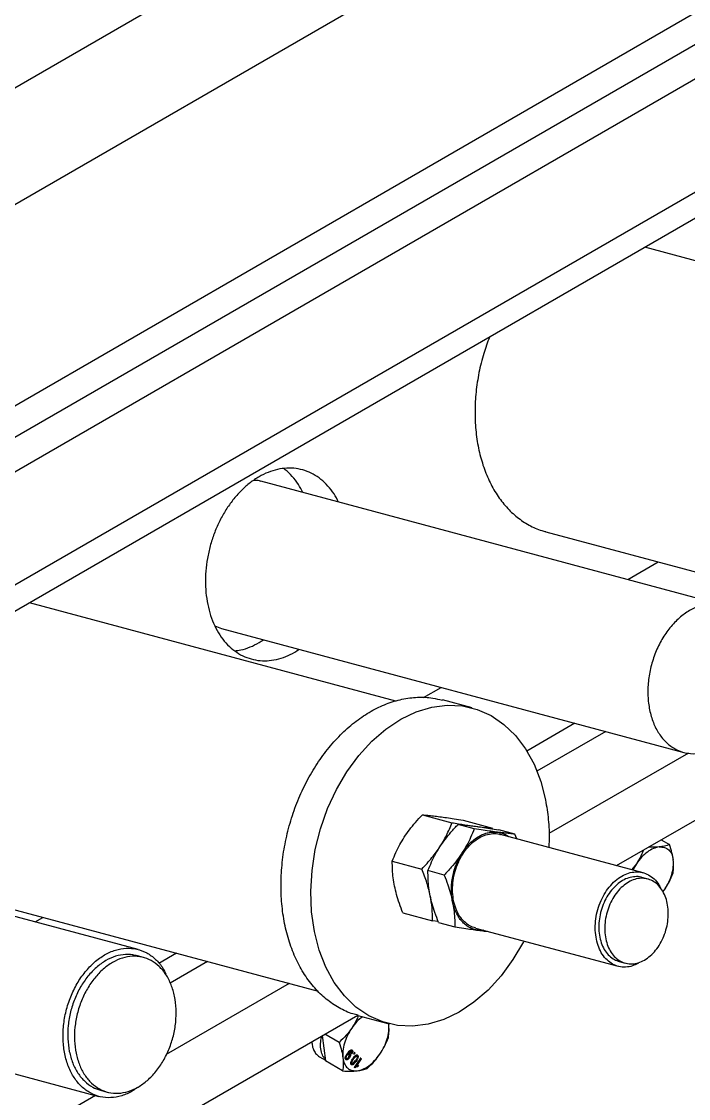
# Model space of a CAD drawing. Header units: millimetres. Extents: x 1293 to 41893, y 1011 to 26911.
# Drawn here: x 6707.5 to 6911.9, y 22018.3 to 22348 of the extents above; entities that cross this region are included whole.
import ezdxf

# ---------------------------------------------------------------- set-up
doc = ezdxf.new("R2010")
doc.units = ezdxf.units.MM
doc.header["$LTSCALE"] = 50
doc.layers.add('MAQUINAS', color=11, linetype='Continuous')

msp = doc.modelspace()

# ---------------------------------------------------------------- linework, layer by layer
at = {"layer": 'MAQUINAS', "linetype": 'Continuous', "lineweight": 25}
for p, q in [((6368.7787048, 22133.4289793), (7027.0369138, 22513.4333548)), ((7027.0369138, 22477.5787853), (6378.4060082, 22103.1321338)), ((6520.738016, 22123.7291157), (6996.856582, 22398.5865133)), ((6532.121561, 22120.6798069), (7008.240127, 22395.5372046)), ((7010.1922625, 22385.9972702), (6534.0736965, 22111.1398725)), ((7027.6027986, 22361.4129567), (6598.6246846, 22113.7691628)), ((7029.0669002, 22354.258006), (6600.0887862, 22106.6142121)), ((7010.8328294, 22248.8129419), (6898.5238817, 22278.8971256)), ((6922.5184679, 22169.3216826), (6780.9071677, 22207.2550838)), ((6868.1764443, 22191.7827697), (6987.0208264, 22159.9479399)), ((6893.2618555, 22177.1586477), (6902.6145445, 22182.5578401)), ((6822.2615418, 22139.9610662), (6709.9620734, 22170.0427107)), ((6766.7206136, 22163.0357649), (6768.8482996, 22162.227217)), ((6768.8322816, 22162.1776515), (6910.4435818, 22124.2442503)), ((6889.8607162, 22089.5878159), (6999.1099429, 22152.656052)), ((6830.6856367, 22141.0341655), (6836.0986337, 22144.1590222)), ((6845.6103601, 22137.8476438), (6836.5035241, 22140.2870908)), ((6877.0793958, 22133.1815106), (6862.3270902, 22124.6651858)), ((6886.5452738, 22130.645887), (6865.4104512, 22118.4450136)), ((6911.8467565, 22124.0545085), (6869.1123678, 22099.384471)), ((6830.3680658, 22105.1349953), (6839.4254725, 22102.7087889)), ((6842.830527, 22103.4765415), (6851.8879338, 22101.0503351)), ((6846.2555995, 22100.8792037), (6841.296269, 22102.2076589)), ((6858.7180608, 22099.2207498), (6853.7587303, 22100.549205)), ((6897.9822141, 22087.4123113), (6854.2694012, 22099.121657)), ((6859.2542816, 22097.7863577), (6858.7180608, 22099.2207498)), ((6903.548989, 22097.4898876), (6906.0699683, 22096.0345572)), ((6743.291499, 22063.8911492), (6638.5628847, 22091.94479)), ((6821.1459191, 22090.9582837), (6830.2033258, 22088.5320773)), ((6895.9182694, 22090.1641664), (6894.5016872, 22088.3446396)), ((6895.9182694, 22090.1641664), (6894.8206736, 22088.2591928)), ((6837.0334528, 22086.7024921), (6832.0741223, 22088.0309473)), ((6899.41546, 22085.4755044), (6897.5940927, 22085.9633938)), ((6679.614636, 22082.9283548), (6798.4370158, 22051.0994188)), ((6904.0514385, 22081.5884983), (6904.5446011, 22082.2031499)), ((6904.0572688, 22081.5771968), (6904.5446011, 22082.2031499)), ((6711.7098686, 22072.3509166), (6714.0527361, 22073.7034252)), ((6824.3862337, 22075.1231183), (6833.4436404, 22072.6969119)), ((6835.2322445, 22072.4156467), (6833.4436404, 22072.6969119)), ((6835.3144369, 22072.1957818), (6840.2737674, 22070.8673266)), ((6846.5932236, 22070.4652893), (6890.3060365, 22058.7559436)), ((6744.860668, 22061.4520676), (6742.7869413, 22062.0075565)), ((6755.0334983, 22062.7259136), (6749.6360797, 22059.6100502)), ((6764.4993763, 22060.19029), (6753.1120698, 22053.6165379)), ((6890.6941578, 22060.2048611), (6892.515525, 22059.7169717)), ((6789.580632, 22053.4717772), (6751.891998, 22031.7145919)), ((6626.5138734, 22046.9639522), (6731.2424877, 22018.9103114)), ((6440.2631882, 21830.0406876), (6810.5481346, 22043.8016371)), ((6810.6287681, 22043.692593), (6819.7356041, 22041.253146)), ((6819.9386128, 22041.3044522), (6820.0307534, 22040.9629666)), ((6820.0307534, 22040.9629666), (6819.9678178, 22041.297517)), ((6799.6970151, 22037.5374192), (6800.6589471, 22029.7538859)), ((6804.8418231, 22035.4404397), (6800.4531848, 22037.9739467)), ((6798.7953045, 22031.0534292), (6800.629179, 22029.994756)), ((6806.9016769, 22030.209059), (6806.7838258, 22030.277093)), ((6806.9762296, 22030.6284635), (6807.0940807, 22030.5604295)), ((6807.1106009, 22031.4842711), (6807.228452, 22031.4162371)), ((6807.260955, 22030.4988009), (6807.2645458, 22030.496728)), ((6807.5290657, 22032.0999352), (6807.4830596, 22032.0303616)), ((6807.6009108, 22031.9623276), (6807.4830596, 22032.0303616)), ((6807.6469168, 22032.0319012), (6807.5290657, 22032.0999352)), ((6807.6469168, 22032.0319012), (6807.6009108, 22031.9623276)), ((6807.7481493, 22031.8115557), (6807.6302981, 22031.8795897)), ((6807.6971321, 22030.9870547), (6807.8149833, 22030.9190206)), ((6807.9106133, 22031.7463012), (6807.7927622, 22031.8143352)), ((6807.991275, 22030.7251038), (6807.8734238, 22030.7931378)), ((6808.1897087, 22032.0176663), (6808.0718576, 22032.0857003)), ((6808.5244856, 22032.777776), (6808.4066345, 22032.84581)), ((6808.5728678, 22032.0754527), (6808.4550166, 22032.1434867)), ((6808.6396512, 22032.7190666), (6808.5218001, 22032.7871006)), ((6808.7868281, 22031.9367648), (6808.5728678, 22032.0754527)), ((6808.7868281, 22031.9367648), (6808.668977, 22032.0047988)), ((6808.8708148, 22033.0346669), (6808.7529636, 22033.1027009)), ((6809.1933533, 22032.0498006), (6809.3112044, 22031.9817666)), ((6809.3112044, 22031.9817666), (6809.557204, 22032.3424456)), ((6809.5005648, 22031.8070108), (6809.3112044, 22031.9817666)), ((6809.5005648, 22031.8070108), (6809.3827137, 22031.8750449)), ((6809.557204, 22032.3424456), (6809.4393529, 22032.4104796)), ((6809.7465644, 22032.1676898), (6809.5005648, 22031.8070108)), ((6809.5320115, 22027.7815919), (6811.4508082, 22030.5948877)), ((6809.5401563, 22032.3174507), (6809.6287133, 22032.2357238)), ((6809.557204, 22032.3424456), (6809.7465644, 22032.1676898)), ((6809.7465644, 22032.1676898), (6809.6287133, 22032.2357238)), ((6810.184126, 22031.2296292), (6810.0662749, 22031.2976632)), ((6811.6401686, 22030.4201319), (6810.1449524, 22028.2278802)), ((6810.1893553, 22031.2481575), (6810.3072064, 22031.1801235)), ((6810.4107549, 22031.5727685), (6810.528606, 22031.5047345)), ((6810.6736233, 22030.9292044), (6810.5557722, 22030.9972384)), ((6811.4508082, 22030.5948877), (6811.332957, 22030.6629217)), ((6811.4337605, 22030.5698928), (6811.5223175, 22030.4881659)), ((6811.4508082, 22030.5948877), (6811.6401686, 22030.4201319)), ((6811.6401686, 22030.4201319), (6811.5223175, 22030.4881659)), ((6805.9199413, 22026.7167785), (6800.6589471, 22029.7538859)), ((6808.5852094, 22028.6553708), (6808.4673583, 22028.7234048)), ((6808.6383797, 22028.6286137), (6808.7440133, 22028.5676327)), ((6808.690829, 22029.0461045), (6808.8086801, 22028.9780705)), ((6809.1365976, 22028.9894992), (6809.0187465, 22029.0575332)), ((6809.5320115, 22027.7815919), (6809.4141603, 22027.8496259)), ((6809.6539122, 22027.6690928), (6809.5320115, 22027.7815919)), ((6809.7230972, 22029.885953), (6809.8409483, 22029.817919)), ((6810.0310775, 22029.6442903), (6809.9132264, 22029.7123243)), ((6810.1449524, 22028.2278802), (6810.0271013, 22028.2959142)), ((6810.1449524, 22028.2278802), (6810.7687007, 22028.3281005)), ((6810.5842318, 22028.2984611), (6810.4240687, 22028.0636336)), ((6810.5419198, 22027.9955996), (6810.4240687, 22028.0636336)), ((6810.7687007, 22028.3281005), (6810.5419198, 22027.9955996)), ((6810.7687007, 22028.3281005), (6810.6508495, 22028.3961345)), ((6731.7470454, 22020.7939041), (6733.8207721, 22020.2384152)), ((6730.1970354, 22019.1903566), (6435.9219041, 21849.3089393))]:
    msp.add_line(p, q, dxfattribs=at)
at = {"layer": 'MAQUINAS', "linetype": 'Continuous', "lineweight": 25, "flags": 128}
msp.add_lwpolyline([(6861.4365684, 22066.4892044), (6861.3176612, 22066.2327998), (6858.1156249, 22060.7839457), (6854.4782578, 22055.8272935), (6850.4677965, 22051.4476529), (6846.152861, 22047.7199608), (6841.607281, 22044.7079991), (6836.9088327, 22042.4633032), (6832.1379078, 22041.0242804), (6827.3761381, 22040.4155529), (6822.704999, 22040.6475362), (6818.2044148, 22041.716261), (6813.9513917, 22043.6034411), (6810.0187003, 22046.2767863), (6806.47363, 22049.6905549), (6803.3768378, 22053.7863364), (6800.7813107, 22058.4940509), (6798.731459, 22063.7331481), (6797.2623562, 22069.4139855), (6796.399139, 22075.4393624), (6796.1565773, 22081.706183), (6796.5388215, 22088.1072203), (6797.5393311, 22094.5329507), (6799.1409872, 22100.8734281), (6801.3163851, 22107.0201654), (6804.028303, 22112.86799), (6807.2303394, 22118.3168441), (6810.8677064, 22123.2734962), (6814.8781677, 22127.6531368), (6819.1931032, 22131.3808289), (6823.7386832, 22134.3927907), (6828.4371316, 22136.6374866), (6833.2080565, 22138.0765093), (6837.9698261, 22138.6852368), (6842.6409653, 22138.4532535), (6847.1415495, 22137.3845287), (6851.3945725, 22135.4973487), (6855.3272639, 22132.8240035), (6858.8723343, 22129.4102349), (6861.9691264, 22125.3144533), (6864.5646535, 22120.6067388), (6866.6145052, 22115.3676417), (6868.083608, 22109.6868043)], dxfattribs=at)
at = {"layer": 'MAQUINAS', "linetype": 'Continuous', "lineweight": 25}
for points, knots in [([(6850.9097325, 22251.4100623), (6850.2916081, 22249.7396531), (6848.9794559, 22246.1937151), (6847.6156004, 22240.5334176), (6846.7089883, 22234.6086281), (6846.385833, 22228.7050413), (6846.6358264, 22222.9316571), (6847.4589409, 22217.385144), (6848.8399306, 22212.1608795), (6850.7555653, 22207.3484669), (6853.1726343, 22203.0289147), (6856.0511169, 22199.2812491), (6859.3368509, 22196.1504577), (6862.9919228, 22193.7615355), (6865.9753735, 22192.3265366), (6867.7809631, 22191.9495891), (6868.1963121, 22191.862878)], [0, 0, 0, 0, 0.067526507, 0.1433450005, 0.219163494, 0.2949819875, 0.370800481, 0.4466189744, 0.5224374679, 0.5982559614, 0.6740744549, 0.7498929484, 0.8257114419, 0.9015299354, 0.9773484289, 1, 1, 1, 1]), ([(6804.6864693, 22200.8853252), (6804.2407313, 22201.7349825), (6803.2913186, 22203.5447353), (6801.4635451, 22205.8735188), (6799.3250873, 22207.9141395), (6796.9470746, 22209.4994253), (6794.3804676, 22210.6128098), (6791.6664294, 22211.2324135), (6788.8521354, 22211.3483931), (6785.9855412, 22210.9585608), (6783.1157482, 22210.0696413), (6780.2918449, 22208.6968296), (6777.5621531, 22206.8636189), (6774.9733776, 22204.6013749), (6772.5698125, 22201.948805), (6770.3925867, 22198.9512973), (6768.4789409, 22195.6601329), (6766.8616638, 22192.1316508), (6765.5682571, 22188.4261261), (6764.621487, 22184.6073283), (6764.0351807, 22180.7392286), (6763.8282236, 22176.8931223), (6763.9711147, 22173.1157424), (6764.3801879, 22170.7338538), (6764.5847244, 22169.5429095)], [0, 0, 0, 0, 0.0404374144, 0.0861308709, 0.1318243273, 0.1775177838, 0.2232112402, 0.2689046967, 0.3145981532, 0.3602916096, 0.4059850661, 0.4516785225, 0.497371979, 0.5430654354, 0.5887588919, 0.6344523484, 0.6801458048, 0.7258392613, 0.7715327177, 0.8172261742, 0.8629196306, 0.9086130871, 0.9543065435, 1, 1, 1, 1]), ([(6793.7582661, 22203.8126617), (6793.3133182, 22204.6639811), (6792.3655883, 22206.477274), (6790.5239323, 22208.776853), (6788.9765958, 22210.3760254), (6787.9998114, 22211.0079031), (6787.8191117, 22211.124797)], [0, 0, 0, 0, 0.284377844, 0.6057190281, 0.9270602122, 1, 1, 1, 1]), ([(6780.8911497, 22207.2055182), (6780.7568755, 22207.260637), (6780.0602321, 22207.5466049), (6779.2886785, 22207.5305307), (6778.6658376, 22207.5175547)], [0, 0, 0, 0, 0.1927445178, 1, 1, 1, 1]), ([(6764.5847244, 22169.5429095), (6764.8593132, 22168.3924055), (6765.4084907, 22166.0913974), (6766.6783818, 22162.9646207), (6768.2493539, 22160.1448916), (6770.1275702, 22157.6995282), (6772.2720373, 22155.665272), (6774.6484464, 22154.078256), (6777.2154586, 22152.9654279), (6779.9294792, 22152.3453287), (6782.7434384, 22152.2307747), (6785.6113894, 22152.6154001), (6788.4760901, 22153.5237216), (6790.8177046, 22154.5948261), (6792.1452566, 22155.5220552), (6792.5703255, 22155.8189446)], [0, 0, 0, 0, 0.0801860363, 0.1603720726, 0.2405581089, 0.3207441452, 0.4009301815, 0.4811162178, 0.561302254, 0.6414882903, 0.7216743266, 0.8018603629, 0.8820463992, 0.9622324355, 1, 1, 1, 1]), ([(6772.8485408, 22155.3806019), (6773.4595905, 22155.4451171), (6775.0229477, 22155.610178), (6777.5486684, 22156.4642875), (6779.8894204, 22157.5207915), (6781.2170337, 22158.4490591), (6781.6421222, 22158.7462811)], [0, 0, 0, 0, 0.206143124, 0.5274126953, 0.8486822667, 1, 1, 1, 1]), ([(6810.6524834, 22043.7864748), (6810.131178, 22043.8988726), (6808.1009833, 22044.3365995), (6804.8001567, 22045.9467544), (6800.8446264, 22048.5830263), (6797.2925236, 22052.0185402), (6794.1860428, 22056.1228244), (6791.5833159, 22060.8448627), (6789.5275421, 22066.0987124), (6788.0542538, 22071.795858), (6787.1885637, 22077.8384502), (6786.9453094, 22084.1231976), (6787.3286464, 22090.5425398), (6788.3320175, 22096.9866472), (6789.9382541, 22103.3452575), (6792.1198734, 22109.5095738), (6794.8395468, 22115.3741217), (6798.0507413, 22120.8385614), (6801.6985081, 22125.8093793), (6805.7204483, 22130.2015811), (6810.0476888, 22133.9397994), (6814.6063998, 22136.9608767), (6819.3177952, 22139.2101198), (6824.1041926, 22140.6602459), (6828.8727569, 22141.2446349), (6833.0403058, 22141.1249012), (6835.5048541, 22140.4573046), (6836.4798088, 22140.193209)], [0, 0, 0, 0, 0.0143953966, 0.05606206327, 0.09772872993, 0.1393953966, 0.18106206327, 0.22272872993, 0.2643953966, 0.30606206327, 0.34772872993, 0.3893953966, 0.43106206327, 0.47272872993, 0.5143953966, 0.55606206327, 0.59772872993, 0.6393953966, 0.68106206327, 0.72272872993, 0.7643953966, 0.80606206327, 0.84772872993, 0.8893953966, 0.93106206327, 0.97272872993, 1, 1, 1, 1]), ([(6868.083608, 22109.6868043), (6868.4070808, 22107.6959514), (6869.0540265, 22103.7142457), (6869.3102303, 22098.7896344), (6869.1082449, 22095.9066103), (6869.0559915, 22095.1607749)], [0, 0, 0, 0, 0.4257167559, 0.8514335119, 1, 1, 1, 1]), ([(6824.8215942, 22098.2972046), (6825.3352021, 22099.0493336), (6826.3861553, 22100.588353), (6828.2572695, 22102.8754775), (6829.6487552, 22104.3650039), (6830.3680658, 22105.1349953)], [0, 0, 0, 0, 0.3158760362, 0.6463509526, 1, 1, 1, 1]), ([(6830.3680658, 22105.1349953), (6830.9024934, 22105.0887737), (6831.9363284, 22104.9993594), (6833.6981375, 22104.8094761), (6835.0185832, 22104.6394345), (6835.6638981, 22104.5563334)], [0, 0, 0, 0, 0.3536476064, 0.6841211881, 1, 1, 1, 1]), ([(6835.6638981, 22104.5563334), (6836.3506992, 22104.4621619), (6837.7560433, 22104.2694666), (6840.1695063, 22103.9037181), (6841.9237127, 22103.6221134), (6842.830527, 22103.4765415)], [0, 0, 0, 0, 0.3158760363, 0.6463509528, 1, 1, 1, 1]), ([(6835.7497974, 22095.3698681), (6836.450237, 22096.5255857), (6837.9207821, 22098.9519688), (6838.9083145, 22101.4175802), (6839.4254725, 22102.7087889)], [0, 0, 0, 0, 0.476312925, 1, 1, 1, 1]), ([(6835.7497974, 22095.3698681), (6836.2509581, 22096.1045275), (6837.2829196, 22097.6172962), (6839.1485762, 22099.9073196), (6840.5546116, 22101.4132885), (6841.296269, 22102.2076589)], [0, 0, 0, 0, 0.30850068051, 0.63524704025, 1, 1, 1, 1]), ([(6839.4254725, 22102.7087889), (6840.7707078, 22102.4927169), (6843.3394847, 22102.0801192), (6845.5426874, 22101.7745456), (6846.5921014, 22101.628997)], [0, 0, 0, 0, 0.523687075, 1, 1, 1, 1]), ([(6841.296269, 22102.2076589), (6841.8481354, 22102.1600267), (6842.894369, 22102.069725), (6844.6626638, 22101.8775399), (6845.9613879, 22101.7102431), (6846.5921014, 22101.628997)], [0, 0, 0, 0, 0.36475011368, 0.69149667913, 1, 1, 1, 1]), ([(6846.2555995, 22100.8792037), (6845.8970269, 22099.982224), (6845.2172415, 22098.2817217), (6843.9919775, 22095.8201576), (6843.0415102, 22094.2855507), (6842.5799244, 22093.5402829)], [0, 0, 0, 0, 0.364750114, 0.6914966782, 1, 1, 1, 1]), ([(6853.4222284, 22099.7994117), (6852.7519416, 22099.8912588), (6851.3717251, 22100.080385), (6848.9630369, 22100.4441145), (6847.1905521, 22100.7289554), (6846.2555995, 22100.8792037)], [0, 0, 0, 0, 0.3085006796, 0.6352470407, 1, 1, 1, 1]), ([(6846.5921014, 22101.628997), (6847.2623806, 22101.537112), (6848.6425816, 22101.3479077), (6851.0512816, 22100.9842377), (6852.8237738, 22100.6994338), (6853.7587303, 22100.549205)], [0, 0, 0, 0, 0.3085006801, 0.6352470401, 1, 1, 1, 1]), ([(6846.5921014, 22101.628997), (6847.5540203, 22101.5068856), (6849.5735307, 22101.2505176), (6851.0924798, 22101.1191373), (6851.8879338, 22101.0503351)], [0, 0, 0, 0, 0.47631292503, 1, 1, 1, 1]), ([(6853.4222284, 22099.7994117), (6853.8872934, 22099.7100104), (6854.8174233, 22099.5312076), (6855.9622445, 22099.0517484), (6856.5980955, 22098.6021602), (6856.8355528, 22098.4342623)], [0, 0, 0, 0, 0.38520250612, 0.77040501224, 1, 1, 1, 1]), ([(6858.7180608, 22099.2207498), (6858.1661903, 22099.2683617), (6857.119949, 22099.3586247), (6855.3516433, 22099.5507548), (6854.0529345, 22099.7181283), (6853.4222284, 22099.7994117)], [0, 0, 0, 0, 0.3647501144, 0.6914966774, 1, 1, 1, 1]), ([(6821.1459191, 22090.9582837), (6821.4931184, 22091.8277804), (6822.1647656, 22093.5097969), (6823.3833295, 22095.9722685), (6824.3494443, 22097.5339805), (6824.8215942, 22098.2972046)], [0, 0, 0, 0, 0.3536476062, 0.6841211871, 1, 1, 1, 1]), ([(6839.9425618, 22078.7384463), (6839.8039234, 22079.6292628), (6839.5266468, 22081.4108957), (6839.6377956, 22084.2756837), (6840.1347953, 22087.1436688), (6841.0352327, 22089.9257941), (6842.2947007, 22092.5095612), (6843.8673277, 22094.7968502), (6845.6923659, 22096.7006535), (6847.6984019, 22098.1430698), (6849.8137703, 22099.0867332), (6851.9367549, 22099.4278571), (6853.4484039, 22099.4118521), (6854.1736306, 22099.1241059), (6854.2592183, 22099.0901475)], [0, 0, 0, 0, 0.0898165447, 0.1796330895, 0.2694496342, 0.3592661789, 0.4490827237, 0.5388992684, 0.6287158131, 0.7185323579, 0.8083489026, 0.8981654473, 0.9879819921, 1, 1, 1, 1]), ([(6830.2033258, 22088.5320773), (6831.2702651, 22089.6760163), (6833.3076254, 22091.8604104), (6834.9618628, 22094.2375878), (6835.7497974, 22095.3698681)], [0, 0, 0, 0, 0.52368707497, 1, 1, 1, 1]), ([(6832.0741223, 22088.0309473), (6832.4327056, 22088.9279151), (6833.1125111, 22090.6283949), (6834.3378039, 22093.089927), (6835.2882311, 22094.6245786), (6835.7497974, 22095.3698681)], [0, 0, 0, 0, 0.3647501141, 0.6914966792, 1, 1, 1, 1]), ([(6842.5799244, 22093.5402829), (6842.0787836, 22092.8056014), (6841.0468629, 22091.2927872), (6839.1811752, 22089.0027984), (6837.7751204, 22087.4968511), (6837.0334528, 22086.7024921)], [0, 0, 0, 0, 0.3085006797, 0.6352470405, 1, 1, 1, 1]), ([(6898.1179177, 22094.3545969), (6897.8614597, 22093.7275964), (6897.2693362, 22092.279945), (6896.4070729, 22090.9296356), (6895.9182694, 22090.1641664)], [0, 0, 0, 0, 0.433115708, 1, 1, 1, 1]), ([(6902.9274239, 22095.2886417), (6902.3073859, 22095.2406552), (6901.3017743, 22095.1628281), (6900.1049257, 22095.2162665), (6899.6460276, 22095.2367559)], [0, 0, 0, 0, 0.6165779347, 1, 1, 1, 1]), ([(6906.0699683, 22096.0345572), (6905.5987961, 22095.859091), (6904.7144157, 22095.5297446), (6903.4964792, 22095.3654193), (6902.9274239, 22095.2886417)], [0, 0, 0, 0, 0.5327709195, 1, 1, 1, 1]), ([(6907.2405897, 22091.3081335), (6907.1268245, 22092.0150683), (6906.8833355, 22093.5281052), (6906.352684, 22095.1633476), (6906.0699683, 22096.0345572)], [0, 0, 0, 0, 0.4672290805, 1, 1, 1, 1]), ([(6821.8306781, 22083.291266), (6821.6782267, 22084.1320105), (6821.366278, 22085.8523563), (6821.1498781, 22088.4179174), (6821.1472682, 22090.0925856), (6821.1459191, 22090.9582837)], [0, 0, 0, 0, 0.3158760376, 0.6463509542, 1, 1, 1, 1]), ([(6907.1480865, 22087.310896), (6907.2423605, 22087.9644741), (6907.4193109, 22089.1912267), (6907.2975022, 22090.634019), (6907.2405897, 22091.3081335)], [0, 0, 0, 0, 0.5327709195, 1, 1, 1, 1]), ([(6832.7588814, 22080.3639296), (6832.4536546, 22081.6534772), (6831.812843, 22084.3608311), (6830.7565125, 22087.0984314), (6830.2033258, 22088.5320773)], [0, 0, 0, 0, 0.476312925, 1, 1, 1, 1]), ([(6832.7588814, 22080.3639296), (6832.6095519, 22081.185173), (6832.3020613, 22082.8762307), (6832.0792142, 22085.4441531), (6832.0758807, 22087.1376561), (6832.0741223, 22088.0309473)], [0, 0, 0, 0, 0.30850068147, 0.63524704016, 1, 1, 1, 1]), ([(6837.0334528, 22086.7024921), (6837.4182902, 22085.7065929), (6838.1478685, 22083.8185579), (6839.0111075, 22081.0790925), (6839.4000985, 22079.3661966), (6839.5890084, 22078.5343443)], [0, 0, 0, 0, 0.36475011284, 0.69149667906, 1, 1, 1, 1]), ([(6883.6553747, 22067.0291006), (6883.5167363, 22067.919917), (6883.2394596, 22069.7015497), (6883.3506088, 22072.5663389), (6883.8476072, 22075.4343198), (6884.7480494, 22078.2164608), (6886.0074993, 22080.8001691), (6887.5801937, 22083.0876775), (6889.4049806, 22084.9906621), (6891.4119547, 22086.4361339), (6893.523822, 22087.3683941), (6895.6598728, 22087.7520753), (6897.7363946, 22087.5707473), (6899.6796407, 22086.837662), (6901.3923467, 22085.5575428), (6902.6556343, 22084.1344703), (6903.192075, 22083.0142559), (6903.3768655, 22082.6283699)], [0, 0, 0, 0, 0.0688444683, 0.1376889365, 0.2065334048, 0.2753778731, 0.3442223414, 0.4130668096, 0.4819112779, 0.5507557462, 0.6196002145, 0.6884446827, 0.757289151, 0.8261336193, 0.8949780876, 0.9638225558, 1, 1, 1, 1]), ([(6904.5446011, 22082.2031499), (6905.0283176, 22082.9704522), (6906.0636053, 22084.6126921), (6906.7711352, 22086.373036), (6907.1480865, 22087.310896)], [0, 0, 0, 0, 0.4672290805, 1, 1, 1, 1]), ([(6824.3862337, 22075.1231183), (6824.0128519, 22076.0887014), (6823.2905555, 22077.9565945), (6822.4213588, 22080.696262), (6822.0245853, 22082.4393847), (6821.8306781, 22083.291266)], [0, 0, 0, 0, 0.3536476059, 0.6841211881, 1, 1, 1, 1]), ([(6897.5849396, 22085.9350707), (6897.5080069, 22085.965595), (6896.8561177, 22086.2242434), (6895.4973321, 22086.2386299), (6893.5890313, 22085.9320016), (6891.6875765, 22085.0837649), (6889.8843981, 22083.7872109), (6888.2439143, 22082.075927), (6886.830317, 22080.0199369), (6885.698211, 22077.6974496), (6884.888829, 22075.1966629), (6884.4420878, 22072.6186987), (6884.3421787, 22070.0436084), (6884.5914161, 22068.4421406), (6884.7160349, 22067.6414067)], [0, 0, 0, 0, 0.01201800795, 0.10183455268, 0.19165109741, 0.28146764214, 0.37128418688, 0.46110073161, 0.55091727634, 0.64073382107, 0.7305503658, 0.82036691054, 0.91018345527, 1, 1, 1, 1]), ([(6835.3144369, 22072.1957818), (6834.9296143, 22073.1916895), (6834.2000639, 22075.0797406), (6833.3368646, 22077.8192289), (6832.9478182, 22079.5320928), (6832.7588814, 22080.3639296)], [0, 0, 0, 0, 0.3647501144, 0.6914966793, 1, 1, 1, 1]), ([(6833.4436404, 22072.6969119), (6833.440235, 22073.9832879), (6833.4337324, 22076.439671), (6832.9766132, 22079.0978192), (6832.7588814, 22080.3639296)], [0, 0, 0, 0, 0.523687075, 1, 1, 1, 1]), ([(6839.5890084, 22078.5343443), (6839.7383652, 22077.7131167), (6840.0459123, 22076.0220916), (6840.2687163, 22073.4541443), (6840.2720231, 22071.7606259), (6840.2737674, 22070.8673266)], [0, 0, 0, 0, 0.30850067989, 0.63524703989, 1, 1, 1, 1]), ([(6846.6034064, 22070.4967989), (6846.0358901, 22070.6778607), (6844.8131898, 22071.067954), (6843.1731511, 22072.316726), (6841.7282519, 22074.0541153), (6840.592861, 22076.2018074), (6840.1593282, 22077.8929), (6839.9425618, 22078.7384463)], [0, 0, 0, 0, 0.17800232777, 0.38350174583, 0.58900116389, 0.79450058194, 1, 1, 1, 1]), ([(6840.2737674, 22070.8673266), (6841.2087169, 22070.7170994), (6842.9812029, 22070.4322973), (6845.3899032, 22070.0686248), (6846.770111, 22069.8794201), (6847.4403963, 22069.7875346)], [0, 0, 0, 0, 0.3647501135, 0.6914966792, 1, 1, 1, 1]), ([(6849.1859768, 22069.7707688), (6849.0820612, 22069.7550526), (6848.4903775, 22069.6655664), (6847.9148476, 22069.7324213), (6847.4403963, 22069.7875346)], [0, 0, 0, 0, 0.17562700495, 1, 1, 1, 1]), ([(6847.4403963, 22069.7875346), (6848.0773871, 22069.7047295), (6849.1753529, 22069.5620002), (6850.0944086, 22069.4648534), (6850.4802692, 22069.4240669)], [0, 0, 0, 0, 0.5801554062, 1, 1, 1, 1]), ([(6896.424002, 22059.6257045), (6895.8715072, 22059.3539367), (6894.6221135, 22058.7393699), (6892.6270712, 22058.426386), (6890.5513762, 22058.5939513), (6888.6118354, 22059.3346119), (6886.8834814, 22060.5981924), (6885.4417269, 22062.3472197), (6884.3055084, 22064.4918491), (6883.8720859, 22066.1833501), (6883.6553747, 22067.0291006)], [0, 0, 0, 0, 0.10173383771, 0.23005757518, 0.35838131265, 0.48670505012, 0.61502878759, 0.74335252506, 0.87167626253, 1, 1, 1, 1]), ([(6884.7160349, 22067.6414067), (6884.9108811, 22066.8813651), (6885.3005735, 22065.3612818), (6886.3211496, 22063.4307721), (6887.6199354, 22061.8690738), (6889.0941274, 22060.7465821), (6890.1931839, 22060.3959364), (6890.703311, 22060.2331843)], [0, 0, 0, 0, 0.2054994181, 0.4109988361, 0.6164982542, 0.8219976722, 1, 1, 1, 1]), ([(6743.0355467, 22021.6625105), (6742.5373847, 22021.2828177), (6741.0048155, 22020.1147129), (6738.2330014, 22019.0048893), (6734.8901454, 22018.37045), (6731.6265413, 22018.6621633), (6728.5829358, 22019.8166911), (6725.8721858, 22021.8036332), (6723.5995645, 22024.5428897), (6721.8521124, 22027.9301956), (6720.6970623, 22031.8351098), (6720.1787809, 22036.1076406), (6720.3171911, 22040.5835778), (6721.1069723, 22045.0909187), (6722.5177744, 22049.4564477), (6724.4953799, 22053.5123993), (6726.9637941, 22057.1029092), (6729.828144, 22060.0899822), (6732.9784041, 22062.3588786), (6736.2933252, 22063.8222123), (6739.6462125, 22064.4244717), (6742.9056204, 22064.1398117), (6745.9559798, 22062.9892506), (6748.6439104, 22060.9793885), (6750.6190366, 22058.7575767), (6751.4551759, 22057.0133556), (6751.7389687, 22056.421352)], [0, 0, 0, 0, 0.0209429792, 0.0644299623, 0.1079169454, 0.1514039286, 0.1948909117, 0.2383778948, 0.2818648779, 0.325351861, 0.3688388441, 0.4123258272, 0.4558128103, 0.4992997934, 0.5427867766, 0.5862737597, 0.6297607428, 0.6732477259, 0.716734709, 0.7602216921, 0.8037086752, 0.8471956583, 0.8906826414, 0.9341696246, 0.9776566077, 1, 1, 1, 1]), ([(6742.7722962, 22061.9622394), (6742.6492039, 22062.0110784), (6741.6061812, 22062.4249158), (6739.4321242, 22062.4479342), (6736.3788429, 22061.957329), (6733.3365153, 22060.6001502), (6730.4514299, 22058.5256638), (6727.8266558, 22055.7876096), (6725.5649001, 22052.4980254), (6723.7535304, 22048.7820457), (6722.4585193, 22044.780787), (6721.7437333, 22040.6560443), (6721.5838788, 22036.5358997), (6721.9826587, 22033.9735513), (6722.1820487, 22032.6923771)], [0, 0, 0, 0, 0.0120180079, 0.1018345527, 0.1916510974, 0.2814676421, 0.3712841869, 0.4611007316, 0.5509172763, 0.6407338211, 0.7305503658, 0.8203669105, 0.9101834553, 1, 1, 1, 1]), ([(6810.7538476, 22043.659088), (6810.5440319, 22043.1505865), (6809.9959845, 22041.822359), (6809.1998029, 22040.583544), (6808.7084331, 22039.8189995)], [0, 0, 0, 0, 0.38284211856, 1, 1, 1, 1]), ([(6812.0086509, 22043.322964), (6811.4265754, 22042.850196), (6810.2353305, 22041.8826542), (6809.2250581, 22040.5172361), (6808.7084331, 22039.8189995)], [0, 0, 0, 0, 0.48862793325, 1, 1, 1, 1]), ([(6819.9382501, 22036.9657291), (6820.0325242, 22037.6193072), (6820.2094745, 22038.8460598), (6820.0876659, 22040.2888521), (6820.0307534, 22040.9629666)], [0, 0, 0, 0, 0.5327709195, 1, 1, 1, 1]), ([(6800.6024517, 22030.211022), (6800.2753663, 22030.6505623), (6799.6211956, 22031.5296429), (6799.1772569, 22033.4253118), (6799.1101129, 22035.4236392), (6799.4067647, 22036.8353168), (6799.5346029, 22037.4436606)], [0, 0, 0, 0, 0.2661504132, 0.5323008264, 0.7984512397, 1, 1, 1, 1]), ([(6808.7084331, 22039.8189995), (6808.1678639, 22039.0845175), (6807.0108959, 22037.5125222), (6805.5957641, 22036.1606682), (6804.8418231, 22035.4404397)], [0, 0, 0, 0, 0.4672290805, 1, 1, 1, 1]), ([(6817.3347648, 22031.8579831), (6817.8184813, 22032.6252853), (6818.8537689, 22034.2675253), (6819.5612988, 22036.0278691), (6819.9382501, 22036.9657291)], [0, 0, 0, 0, 0.4672290805, 1, 1, 1, 1]), ([(6796.499679, 22035.6916363), (6796.5340632, 22035.2292152), (6796.6106818, 22034.1987975), (6797.0860054, 22032.8830748), (6797.80213, 22031.748674), (6798.4757939, 22031.2871191), (6798.8019137, 22031.0636809)], [0, 0, 0, 0, 0.2169568207, 0.4834470933, 0.7499373658, 1, 1, 1, 1]), ([(6804.8418231, 22035.4404397), (6805.1245388, 22034.5692301), (6805.6551903, 22032.9339877), (6805.8986793, 22031.4209508), (6806.0124445, 22030.714016)], [0, 0, 0, 0, 0.5327709195, 1, 1, 1, 1]), ([(6722.1820487, 22032.6923771), (6722.4938026, 22031.4763105), (6723.1173105, 22029.0441772), (6724.7502323, 22025.9553617), (6726.8282896, 22023.4566445), (6729.1869968, 22021.6606577), (6730.9454872, 22021.0996247), (6731.7616905, 22020.8392212)], [0, 0, 0, 0, 0.2054994181, 0.4109988361, 0.6164982542, 0.8219976722, 1, 1, 1, 1]), ([(6806.0124445, 22030.714016), (6806.069357, 22030.0399015), (6806.1911656, 22028.5971092), (6806.0142153, 22027.3703566), (6805.9199413, 22026.7167785)], [0, 0, 0, 0, 0.4672290805, 1, 1, 1, 1]), ([(6806.9016769, 22030.209059), (6806.8646119, 22030.2521158), (6806.7904931, 22030.3382164), (6806.7413808, 22030.5375833), (6806.7404957, 22030.7698526), (6806.8138058, 22031.1113978), (6807.0169144, 22031.5457338), (6807.2242209, 22031.8581701), (6807.3281411, 22032.0147906)], [0, 0, 0, 0, 0.1250635897, 0.2500895576, 0.3751100052, 0.5001693996, 0.7494409524, 1, 1, 1, 1]), ([(6806.9762296, 22030.6284635), (6806.941595, 22030.6722757), (6806.8898769, 22030.7376983), (6806.8759285, 22030.8796898), (6806.8881853, 22030.9977615), (6806.9206322, 22031.123115), (6806.9874696, 22031.2905207), (6807.0614751, 22031.4069703), (6807.1106009, 22031.4842711)], [0, 0, 0, 0, 0.249017166, 0.3718446562, 0.4993648037, 0.6232259432, 0.7498923764, 1, 1, 1, 1]), ([(6807.991275, 22030.7251038), (6807.9055753, 22030.6097062), (6807.7764598, 22030.4358478), (6807.5756687, 22030.2649525), (6807.4208723, 22030.1705472), (6807.2699338, 22030.1153438), (6807.0780259, 22030.0935654), (6806.9723302, 22030.1627871), (6806.9016769, 22030.209059)], [0, 0, 0, 0, 0.2498688585, 0.3764535287, 0.5003476657, 0.6272386366, 0.7508240847, 1, 1, 1, 1]), ([(6807.0940807, 22030.5604295), (6807.0594482, 22030.6042432), (6807.0076922, 22030.6697197), (6806.9937734, 22030.8117442), (6807.0060745, 22030.9299304), (6807.0385214, 22031.0551967), (6807.1053864, 22031.22259), (6807.1793261, 22031.3389362), (6807.228452, 22031.4162371)], [0, 0, 0, 0, 0.2490168506, 0.3721383925, 0.4993654558, 0.6235619335, 0.7498926933, 1, 1, 1, 1]), ([(6807.8734238, 22030.7931378), (6807.7877415, 22030.6777812), (6807.6585832, 22030.5038917), (6807.4576544, 22030.3327398), (6807.3031494, 22030.2391793), (6807.1508546, 22030.1807604), (6807.0581769, 22030.1778846), (6807.0125312, 22030.1764682)], [0, 0, 0, 0, 0.3327926582, 0.5016541087, 0.6663981272, 0.835694162, 1, 1, 1, 1]), ([(6807.8149833, 22030.9190206), (6807.7585915, 22030.8428993), (6807.6459566, 22030.690857), (6807.4724954, 22030.560145), (6807.3389155, 22030.5043612), (6807.2109631, 22030.4860938), (6807.1411036, 22030.5305236), (6807.0940807, 22030.5604295)], [0, 0, 0, 0, 0.2502503989, 0.4998417518, 0.6295762976, 0.7506653539, 1, 1, 1, 1]), ([(6807.1106009, 22031.4842711), (6807.1641648, 22031.5569529), (6807.2451428, 22031.6668333), (6807.370173, 22031.7785654), (6807.4674683, 22031.8401295), (6807.5621788, 22031.8754236), (6807.682473, 22031.8878304), (6807.7485834, 22031.8437753), (6807.7927622, 22031.8143352)], [0, 0, 0, 0, 0.2499766017, 0.3779151287, 0.5003420213, 0.627106401, 0.7508109821, 1, 1, 1, 1]), ([(6807.228452, 22031.4162371), (6807.2820159, 22031.4889179), (6807.3630597, 22031.5988863), (6807.4881048, 22031.7105976), (6807.5854858, 22031.7721795), (6807.680119, 22031.8074108), (6807.8003864, 22031.8197578), (6807.8664349, 22031.7757422), (6807.9106133, 22031.7463012)], [0, 0, 0, 0, 0.2499764907, 0.3782221672, 0.5003423322, 0.6274524307, 0.7508110927, 1, 1, 1, 1]), ([(6807.3281411, 22032.0147906), (6807.4457749, 22032.1817769), (6807.6806425, 22032.515182), (6808.0229702, 22032.882074), (6808.3158938, 22033.078351), (6808.5316247, 22033.1501101), (6808.7259546, 22033.1411003), (6808.8225145, 22033.0701546), (6808.8708148, 22033.0346669)], [0, 0, 0, 0, 0.25048494292, 0.50011851407, 0.62789918516, 0.75009236964, 0.87499367523, 1, 1, 1, 1]), ([(6808.5218001, 22032.7871006), (6808.4905388, 22032.8092664), (6808.4280424, 22032.8535793), (6808.3001905, 22032.8521057), (6808.1599035, 22032.7961812), (6807.8847178, 22032.5662141), (6807.6870719, 22032.3070897), (6807.5290657, 22032.0999352)], [0, 0, 0, 0, 0.1252073258, 0.2503100191, 0.3753386279, 0.5006201474, 1, 1, 1, 1]), ([(6807.6009108, 22031.9623276), (6807.6564182, 22031.9968708), (6807.7677818, 22032.0661742), (6807.9292077, 22032.1037111), (6808.0784267, 22032.0981269), (6808.15267, 22032.0444465), (6808.1897087, 22032.0176663)], [0, 0, 0, 0, 0.24894317679, 0.49945029469, 0.75028493851, 1, 1, 1, 1]), ([(6808.6396512, 22032.7190666), (6808.60839, 22032.7412324), (6808.5458936, 22032.7855453), (6808.4180416, 22032.7840716), (6808.2777547, 22032.7281472), (6808.0025689, 22032.4981801), (6807.804923, 22032.2390557), (6807.6469168, 22032.0319012)], [0, 0, 0, 0, 0.1252073258, 0.2503100191, 0.3753386279, 0.5006201474, 1, 1, 1, 1]), ([(6807.7927622, 22031.8143352), (6807.8277953, 22031.7727647), (6807.8802393, 22031.7105342), (6807.9034161, 22031.578316), (6807.8991367, 22031.4658582), (6807.8742773, 22031.3445842), (6807.8164522, 22031.1792887), (6807.7447318, 22031.0637414), (6807.6971321, 22030.9870547)], [0, 0, 0, 0, 0.2495203093, 0.3735284255, 0.4998883672, 0.623789863, 0.7503156792, 1, 1, 1, 1]), ([(6807.9106133, 22031.7463012), (6807.9456463, 22031.7047306), (6807.9981353, 22031.6424463), (6808.0212725, 22031.5101866), (6808.0169645, 22031.3976301), (6807.992094, 22031.2764458), (6807.9342486, 22031.111161), (6807.8625843, 22030.9957076), (6807.8149833, 22030.9190206)], [0, 0, 0, 0, 0.2495205461, 0.3738507837, 0.4998887841, 0.6240955932, 0.7503154422, 1, 1, 1, 1]), ([(6808.0718576, 22032.0857003), (6808.0861182, 22032.0712852), (6808.1146405, 22032.0424539), (6808.161035, 22031.9708066), (6808.200632, 22031.8610869), (6808.215242, 22031.7013945), (6808.1983739, 22031.5242405), (6808.1529146, 22031.3370662), (6808.0568334, 22031.0851089), (6807.9466658, 22030.9097322), (6807.8734238, 22030.7931378)], [0, 0, 0, 0, 0.0626107389, 0.1252263593, 0.2501941382, 0.3735862588, 0.5002863049, 0.6245798583, 0.750412027, 1, 1, 1, 1]), ([(6808.1897087, 22032.0176663), (6808.2171855, 22031.9872624), (6808.2721204, 22031.9264751), (6808.3181442, 22031.7926883), (6808.3331786, 22031.6335826), (6808.3162385, 22031.4563841), (6808.270807, 22031.2691538), (6808.1747449, 22031.0171719), (6808.0645155, 22030.8416963), (6807.991275, 22030.7251038)], [0, 0, 0, 0, 0.1250740585, 0.2500636243, 0.3732612247, 0.5001992382, 0.6242961009, 0.7503685137, 1, 1, 1, 1]), ([(6808.5852094, 22028.6553708), (6808.5468787, 22028.6991067), (6808.4702488, 22028.7865425), (6808.4180574, 22028.9904712), (6808.4348253, 22029.2407848), (6808.6098557, 22029.7760055), (6808.8735525, 22030.1884669), (6809.0842754, 22030.5180693)], [0, 0, 0, 0, 0.125373348, 0.2506437386, 0.375697515, 0.5011131747, 1, 1, 1, 1]), ([(6808.4550166, 22032.1434867), (6808.4897757, 22032.2112336), (6808.5524902, 22032.3334666), (6808.5993944, 22032.4935773), (6808.6049121, 22032.6034891), (6808.5882035, 22032.7059388), (6808.5483301, 22032.7546742), (6808.5218001, 22032.7871006)], [0, 0, 0, 0, 0.2770742738, 0.4999140274, 0.6248342849, 0.7503808481, 1, 1, 1, 1]), ([(6808.5728678, 22032.0754527), (6808.6075893, 22032.1431527), (6808.6702965, 22032.265419), (6808.7171159, 22032.4252423), (6808.7229745, 22032.5356581), (6808.7094499, 22032.6112968), (6808.6822052, 22032.6747831), (6808.6538353, 22032.7043061), (6808.6396512, 22032.7190666)], [0, 0, 0, 0, 0.2764767993, 0.4993179598, 0.6237184282, 0.7494961879, 0.8747561628, 1, 1, 1, 1]), ([(6808.690829, 22029.0461045), (6808.6643058, 22029.0794255), (6808.6112606, 22029.1460661), (6808.60329, 22029.317248), (6808.6397671, 22029.5055898), (6808.8040291, 22029.8884236), (6808.9990342, 22030.1783291), (6809.155016, 22030.4102204)], [0, 0, 0, 0, 0.1247447425, 0.2494837578, 0.3744708184, 0.4996480989, 1, 1, 1, 1]), ([(6808.7529636, 22033.1027009), (6808.7996182, 22033.0476882), (6808.869818, 22032.9649121), (6808.9056366, 22032.7932709), (6808.9058311, 22032.5985672), (6808.8384734, 22032.3206679), (6808.7255352, 22032.1101993), (6808.668977, 22032.0047988)], [0, 0, 0, 0, 0.2498591948, 0.3759561592, 0.5004815934, 0.749846529, 1, 1, 1, 1]), ([(6808.8086801, 22028.9780705), (6808.7821569, 22029.0113915), (6808.7291118, 22029.0780321), (6808.7211411, 22029.249214), (6808.7576182, 22029.4375558), (6808.9218802, 22029.8203896), (6809.1168853, 22030.1102951), (6809.2728671, 22030.3421864)], [0, 0, 0, 0, 0.1247447425, 0.2494837578, 0.3744708184, 0.4996480989, 1, 1, 1, 1]), ([(6808.8708148, 22033.0346669), (6808.9174716, 22032.9796559), (6808.9876304, 22032.8969349), (6809.0234692, 22032.7253207), (6809.0237134, 22032.5306408), (6808.9563227, 22032.2526333), (6808.8433858, 22032.0421651), (6808.7868281, 22031.9367648)], [0, 0, 0, 0, 0.2498594906, 0.3757183909, 0.500481002, 0.7498462328, 1, 1, 1, 1]), ([(6809.0842754, 22030.5180693), (6809.1949147, 22030.6750073), (6809.4159264, 22030.9885048), (6809.7322704, 22031.3371542), (6810.0053521, 22031.53871), (6810.2111217, 22031.6195965), (6810.3938566, 22031.6066744), (6810.4836612, 22031.538736), (6810.528606, 22031.5047345)], [0, 0, 0, 0, 0.2504758129, 0.5003473544, 0.6257683408, 0.7501761831, 0.8749696966, 1, 1, 1, 1]), ([(6809.155016, 22030.4102204), (6809.3131563, 22030.6386095), (6809.5108635, 22030.9241419), (6809.7926743, 22031.1989631), (6809.9416147, 22031.2811027), (6810.0864855, 22031.3129724), (6810.1550752, 22031.2697562), (6810.1893553, 22031.2481575)], [0, 0, 0, 0, 0.5004095025, 0.6256126137, 0.7505796735, 0.875343692, 1, 1, 1, 1]), ([(6809.2728671, 22030.3421864), (6809.4310074, 22030.5705755), (6809.6287147, 22030.8561079), (6809.9105254, 22031.130929), (6810.0594659, 22031.2130687), (6810.2043367, 22031.2449384), (6810.2729264, 22031.2017222), (6810.3072064, 22031.1801235)], [0, 0, 0, 0, 0.5004095025, 0.6256126137, 0.7505796735, 0.875343692, 1, 1, 1, 1]), ([(6810.3072064, 22031.1801235), (6810.3333487, 22031.146431), (6810.3856476, 22031.0790275), (6810.3907626, 22030.9068527), (6810.3569375, 22030.7197913), (6810.1899581, 22030.3378499), (6809.9960481, 22030.048976), (6809.8409483, 22029.817919)], [0, 0, 0, 0, 0.1246963828, 0.2494616582, 0.3744323466, 0.4996371137, 1, 1, 1, 1]), ([(6810.5557722, 22030.9972384), (6810.5242313, 22030.8860044), (6810.4611036, 22030.663374), (6810.2452234, 22030.2225983), (6810.0460195, 22029.9164252), (6809.9132264, 22029.7123243)], [0, 0, 0, 0, 0.249753552, 0.499871473, 1, 1, 1, 1]), ([(6810.6736233, 22030.9292044), (6810.6420825, 22030.8179704), (6810.5789547, 22030.59534), (6810.3630745, 22030.1545643), (6810.1638706, 22029.8483912), (6810.0310775, 22029.6442903)], [0, 0, 0, 0, 0.249753552, 0.499871473, 1, 1, 1, 1]), ([(6810.4107549, 22031.5727685), (6810.4661235, 22031.5051976), (6810.5492824, 22031.4037119), (6810.5780427, 22031.1842071), (6810.5631959, 22031.0595626), (6810.5557722, 22030.9972384)], [0, 0, 0, 0, 0.4990363131, 0.7495101716, 1, 1, 1, 1]), ([(6810.528606, 22031.5047345), (6810.5844547, 22031.4373877), (6810.6683345, 22031.3362384), (6810.690549, 22031.1427947), (6810.6878281, 22031.0239527), (6810.6783582, 22030.9607868), (6810.6736233, 22030.9292044)], [0, 0, 0, 0, 0.4987953461, 0.7491482596, 0.8745764119, 1, 1, 1, 1]), ([(6813.4681548, 22027.4794233), (6814.2220958, 22028.1996518), (6815.6372275, 22029.5515058), (6816.7941956, 22031.1235011), (6817.3347648, 22031.8579831)], [0, 0, 0, 0, 0.5327709195, 1, 1, 1, 1]), ([(6810.0310775, 22029.6442903), (6809.9202987, 22029.4872727), (6809.6990143, 22029.1736247), (6809.3798562, 22028.8207879), (6809.1058387, 22028.6202134), (6808.900655, 22028.5420184), (6808.7202998, 22028.5537041), (6808.6302693, 22028.6214595), (6808.5852094, 22028.6553708)], [0, 0, 0, 0, 0.2504817087, 0.5003455958, 0.6317049057, 0.7502211388, 0.8749866995, 1, 1, 1, 1]), ([(6809.9132264, 22029.7123243), (6809.8024912, 22029.5554013), (6809.5812939, 22029.2419422), (6809.2615046, 22028.8878239), (6808.9886354, 22028.6897921), (6808.7918142, 22028.6092694), (6808.6888133, 22028.6266287), (6808.6406851, 22028.63474)], [0, 0, 0, 0, 0.29329400478, 0.58586458995, 0.73986546082, 0.87844956843, 1, 1, 1, 1]), ([(6808.7721643, 22029.0027277), (6808.7666098, 22029.0033247), (6808.7475297, 22029.0053754), (6808.7208102, 22029.0216321), (6808.700823, 22029.0379469), (6808.690829, 22029.0461045)], [0, 0, 0, 0, 0.1703505147, 0.5851620533, 1, 1, 1, 1]), ([(6809.1365976, 22028.9894992), (6809.1051336, 22028.9726499), (6809.0422259, 22028.9389622), (6808.9517061, 22028.9205105), (6808.8703573, 22028.931036), (6808.8292417, 22028.9623904), (6808.8086801, 22028.9780705)], [0, 0, 0, 0, 0.25015845617, 0.50015557244, 0.75003243026, 1, 1, 1, 1]), ([(6809.7230972, 22029.885953), (6809.6150943, 22029.7327967), (6809.4530993, 22029.5030756), (6809.215737, 22029.218356), (6809.0843523, 22029.1110937), (6809.0187465, 22029.0575332)], [0, 0, 0, 0, 0.5003723119, 0.7505151407, 1, 1, 1, 1]), ([(6809.8409483, 22029.817919), (6809.7329454, 22029.6647627), (6809.5709504, 22029.4350416), (6809.3335881, 22029.150322), (6809.2022034, 22029.0430597), (6809.1365976, 22028.9894992)], [0, 0, 0, 0, 0.5003723119, 0.7505151407, 1, 1, 1, 1]), ([(6810.4240687, 22028.0636336), (6810.2820253, 22028.0523031), (6809.9984296, 22028.0296812), (6809.6900059, 22027.8345323), (6809.5360611, 22027.7371268)], [0, 0, 0, 0, 0.50086573232, 1, 1, 1, 1]), ([(6810.5419198, 22027.9955996), (6810.3998765, 22027.9842691), (6810.1162807, 22027.9616471), (6809.8078571, 22027.7664983), (6809.6539122, 22027.6690928)], [0, 0, 0, 0, 0.5008657323, 1, 1, 1, 1]), ([(6810.3256103, 22026.7335078), (6810.8946657, 22026.8102853), (6812.1126022, 22026.9746107), (6812.9969826, 22027.3039571), (6813.4681548, 22027.4794233)], [0, 0, 0, 0, 0.4672290805, 1, 1, 1, 1]), ([(6805.9199413, 22026.7167785), (6806.7681031, 22026.6746132), (6808.3600854, 22026.5954697), (6809.6997023, 22026.6895505), (6810.3256103, 22026.7335078)], [0, 0, 0, 0, 0.5327709195, 1, 1, 1, 1])]:
    msp.add_open_spline(points, degree=3, knots=knots, dxfattribs=at)
for points in [[(6932.9801831, 22156.3077277), (6933.1982659, 22154.9064435), (6933.6344315, 22152.1038752), (6933.4595901, 22147.5974653), (6932.6777949, 22143.0860346), (6931.261369, 22138.7096333), (6929.2802112, 22134.6453724), (6926.8063122, 22131.0470468), (6923.9358527, 22128.0535793), (6920.7788455, 22125.7798354), (6917.4566924, 22124.3132397), (6914.0970404, 22123.7101404), (6910.8290047, 22123.9937176), (6907.7781727, 22125.1530726), (6905.0617865, 22127.1436524), (6902.7842353, 22129.88896), (6901.0330439, 22133.2834947), (6899.8755098, 22137.1968066), (6899.3561164, 22141.4785093), (6899.4948235, 22145.9640593), (6900.2863009, 22150.4810794), (6901.7001324, 22154.855983), (6903.6819854, 22158.9206453), (6906.155698, 22162.5188631), (6909.0262083, 22165.51236), (6912.1831985, 22167.7860942), (6915.5053686, 22169.2526996), (6918.8649698, 22169.8557696), (6922.1331919, 22169.5723001), (6925.1833287, 22168.4125437), (6927.9023092, 22166.4234616), (6930.1701783, 22163.6725646), (6931.957504, 22160.2988897), (6932.63929, 22157.6381151), (6932.9801831, 22156.3077277)], [(6842.5799244, 22093.5402829), (6842.9413696, 22094.0615433), (6843.6642601, 22095.1040643), (6844.9003733, 22096.4513037), (6846.2214962, 22097.609914), (6847.6171639, 22098.5459979), (6849.0605538, 22099.2488671), (6850.5265987, 22099.6992545), (6851.9946381, 22099.9130891), (6852.9463649, 22099.8373042), (6853.4222284, 22099.7994117)], [(6839.5890084, 22078.5343443), (6839.4844668, 22079.1430499), (6839.2753836, 22080.3604612), (6839.2023607, 22082.2911105), (6839.3080994, 22084.2569419), (6839.6079139, 22086.2338072), (6840.0912709, 22088.1862474), (6840.7543894, 22090.077905), (6841.5733694, 22091.8898502), (6842.2444061, 22092.9901386), (6842.5799244, 22093.5402829)], [(6902.9274239, 22095.2886417), (6902.3388047, 22095.1708827), (6901.1615663, 22094.9353649), (6899.288358, 22093.8146272), (6897.4715469, 22092.2375483), (6896.4360286, 22090.8552937), (6895.9182694, 22090.1641664)], [(6902.9274239, 22095.2886417), (6903.480461, 22095.2862316), (6904.5865353, 22095.2814116), (6905.8911115, 22094.481746), (6906.8572322, 22093.1858447), (6907.1128039, 22091.9340372), (6907.2405897, 22091.3081335)], [(6904.5446011, 22082.2031499), (6905.0054345, 22082.9468126), (6905.9271012, 22084.4341379), (6906.8341887, 22086.8507769), (6907.3464236, 22089.2275215), (6907.2758677, 22090.6145961), (6907.2405897, 22091.3081335)], [(6886.5374021, 22067.1535173), (6886.4127833, 22067.9542511), (6886.1635458, 22069.5557188), (6886.2634552, 22072.1308101), (6886.7101953, 22074.7087705), (6887.5195815, 22077.2095713), (6888.6516717, 22079.5320061), (6890.0653283, 22081.5881921), (6891.7055908, 22083.298745), (6893.5095949, 22084.5980272), (6895.4079682, 22085.4360819), (6897.3277693, 22085.7807101), (6899.1952183, 22085.618666), (6900.9385508, 22084.9561774), (6902.4907715, 22083.8187032), (6903.7922294, 22082.249956), (6904.7929101, 22080.3102219), (6905.4543582, 22078.0740436), (6905.7511545, 22075.6273564), (6905.6718932, 22073.064185), (6905.2196205, 22070.4830307), (6904.4117167, 22067.9830857), (6903.2792293, 22065.6604216), (6901.8656793, 22063.6042971), (6900.2253877, 22061.8937274), (6898.4213933, 22060.5944508), (6896.5230103, 22059.7563905), (6894.6032382, 22059.4117791), (6892.7356827, 22059.5737617), (6890.9927474, 22060.2364796), (6889.4390443, 22061.3730979), (6888.1431191, 22062.9450391), (6887.1217901, 22064.8728533), (6886.7321981, 22066.393296), (6886.5374021, 22067.1535173)], [(6847.4403963, 22069.7875346), (6846.9744095, 22069.8749798), (6846.0424358, 22070.0498701), (6844.7332997, 22070.63328), (6843.5179156, 22071.4405011), (6842.4220623, 22072.4812825), (6841.4620295, 22073.7308535), (6840.6591031, 22075.1721237), (6840.0100437, 22076.7702342), (6839.7293535, 22077.9463076), (6839.5890084, 22078.5343443)], [(6724.2557754, 22032.1368882), (6724.0563854, 22033.4180623), (6723.6576054, 22035.9804105), (6723.8174604, 22040.1005566), (6724.5322446, 22044.2252933), (6725.8272625, 22048.2265745), (6727.6386068, 22051.9424702), (6729.9004574, 22055.2323678), (6732.5248774, 22057.9692524), (6735.411284, 22060.048104), (6738.4486812, 22061.3889915), (6741.520363, 22061.9403966), (6744.5082813, 22061.681126), (6747.2976134, 22060.6211443), (6749.7811665, 22058.8011856), (6751.8634991, 22056.2911901), (6753.4645883, 22053.1876155), (6754.5229052, 22049.6097303), (6754.9977792, 22045.6950307), (6754.8709613, 22041.5939565), (6754.1473248, 22037.4641095), (6752.8546789, 22033.4641976), (6751.042699, 22029.747935), (6748.7810189, 22026.4581358), (6746.1565524, 22023.7212244), (6743.2701613, 22021.6423817), (6740.2327486, 22020.3014853), (6737.1611133, 22019.750107), (6734.1730245, 22020.0092792), (6731.384328, 22021.0696278), (6728.8984029, 22022.8882172), (6726.8249226, 22025.403323), (6725.1907963, 22028.4878258), (6724.567449, 22030.920534), (6724.2557754, 22032.1368882)], [(6817.3347648, 22031.8579831), (6817.7955981, 22032.6016457), (6818.7172648, 22034.088971), (6819.6243524, 22036.5056101), (6820.1365873, 22038.8823546), (6820.0660313, 22040.2694292), (6820.0307534, 22040.9629666)], [(6808.7084331, 22039.8189995), (6808.2475997, 22039.0753368), (6807.325933, 22037.5880115), (6806.4188455, 22035.1713725), (6805.9066106, 22032.794628), (6805.9771665, 22031.4075533), (6806.0124445, 22030.714016)], [(6806.0124445, 22030.714016), (6806.1402303, 22030.0881122), (6806.395802, 22028.8363048), (6807.3619227, 22027.5404034), (6808.6664989, 22026.7407378), (6809.7725732, 22026.7359178), (6810.3256103, 22026.7335078)], [(6810.3256103, 22026.7335078), (6810.9142295, 22026.8512667), (6812.0914679, 22027.0867845), (6813.9646762, 22028.2075222), (6815.7814873, 22029.7846011), (6816.8170056, 22031.1668557), (6817.3347648, 22031.8579831)]]:
    msp.add_open_spline(points, degree=3, dxfattribs=at)

doc.saveas('drawing.dxf')
